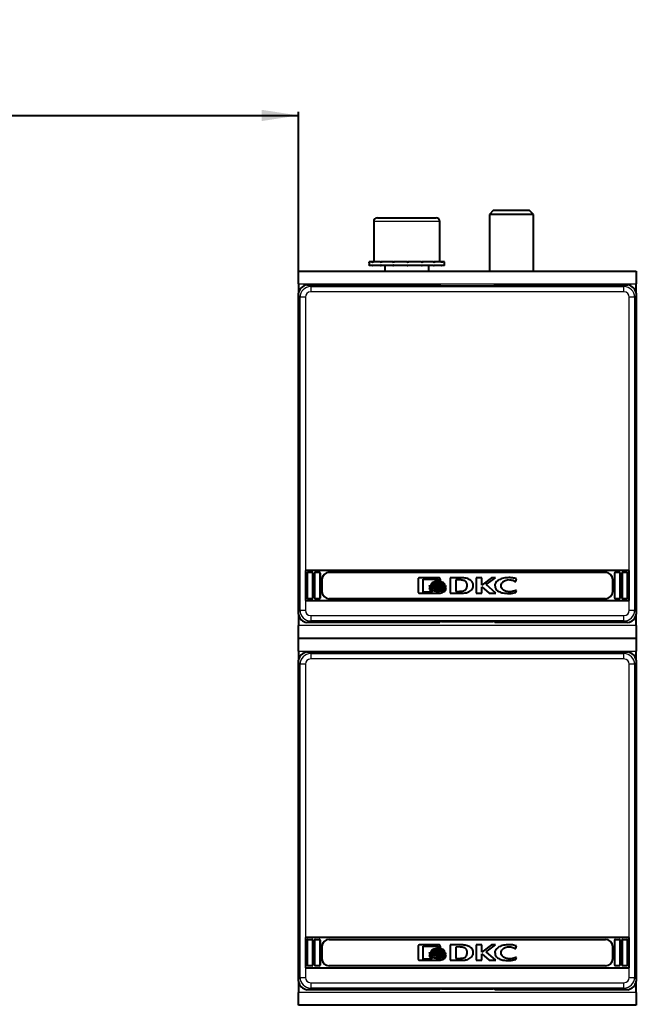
# Model space of a CAD drawing. Header units: millimetres. Extents: x 0 to 3087, y -208 to 600.
# Drawn here: x 1095.5 to 1263.4, y 289.4 to 557.9 of the extents above; entities that cross this region are included whole.
import ezdxf

# ---------------------------------------------------------------- set-up
doc = ezdxf.new("R2010")
doc.units = ezdxf.units.MM
doc.layers.add('FORMAT', color=7, linetype='Continuous')
doc.styles.add('SLDTEXTSTYLE0', font='TXT', dxfattribs={"width": 0.75})
doc.dimstyles.new('SLDDIMSTYLE0', dxfattribs={"dimtxt": 20, "dimasz": 10, "dimexe": 0, "dimexo": 0.0625, "dimgap": 5, "dimtad": 2, "dimdec": 1, "dimrnd": 1e-09, "dimzin": 12, "dimdsep": 46, "dimtxsty": 'SLDTEXTSTYLE0', "dimsah": 1, "dimcen": 0.09, "dimadec": 0, "dimazin": 3, "dimtfac": 1, "dimtofl": 0, "dimtmove": 0, "dimatfit": 3, "dimfxl": 0, "dimfrac": 2, "dimtolj": 1, "dimtzin": 12, "dimarcsym": 0})

# ---------------------------------------------------------------- blocks, each defined once
blk = doc.blocks.new('_D_2')
at = {"layer": 'FORMAT'}
for p, q in [((155.39, 489.4), (155.39, 532.81)), ((155.39, 531.81), (1171.39, 531.81)), ((1171.39, 489.4), (1171.39, 532.81))]:
    blk.add_line(p, q, dxfattribs=at)
for points in [[(155.39, 531.81), (165.39, 530.27), (165.39, 533.34)], [(1171.39, 531.81), (1161.39, 533.34), (1161.39, 530.27)]]:
    blk.add_solid(points, dxfattribs=at)
at = {"layer": 'FORMAT', "insert": (633.83, 557.59), "char_height": 20, "attachment_point": 1, "style": 'SLDTEXTSTYLE0'}
blk.add_mtext('1016', dxfattribs=at)

msp = doc.modelspace()

# ---------------------------------------------------------------- linework, layer by layer
at = {"color": 7, "linetype": 'Continuous', "lineweight": 25}
for p, q in [((1224.46, 505.89), (1223.39, 504.82)), ((1223.39, 504.82), (1223.39, 489.39)), ((1235.39, 504.82), (1223.39, 504.82)), ((1234.31, 505.89), (1224.46, 505.89)), ((1235.39, 504.82), (1234.31, 505.89)), ((1235.39, 489.39), (1235.39, 504.82)), ((1191.89, 502.89), (1191.89, 491.89)), ((1192.89, 503.89), (1201.32, 503.89)), ((1201.32, 503.89), (1208.89, 503.89)), ((1209.89, 491.89), (1209.89, 502.89)), ((1190.64, 491.89), (1190.64, 490.89)), ((1190.64, 491.89), (1190.64, 491.64)), ((1191.45, 491.89), (1190.64, 491.89)), ((1190.64, 491.89), (1190.64, 491.89)), ((1191.45, 491.89), (1191.56, 491.89)), ((1191.56, 491.89), (1191.56, 491.64)), ((1193.71, 491.89), (1191.56, 491.89)), ((1193.71, 491.89), (1193.89, 491.89)), ((1193.89, 491.89), (1193.89, 491.64)), ((1197.06, 491.89), (1193.89, 491.89)), ((1197.06, 491.89), (1197.29, 491.89)), ((1197.29, 491.89), (1197.29, 491.64)), ((1200.99, 491.89), (1197.29, 491.89)), ((1200.99, 491.89), (1201.07, 491.89)), ((1201.19, 491.89), (1201.23, 491.89)), ((1201.23, 491.89), (1201.23, 491.64)), ((1204.9, 491.89), (1201.23, 491.89)), ((1204.9, 491.89), (1205.13, 491.89)), ((1205.13, 491.89), (1205.13, 491.64)), ((1208.2, 491.89), (1205.13, 491.89)), ((1208.2, 491.89), (1208.38, 491.89)), ((1208.38, 491.89), (1208.38, 491.64)), ((1210.39, 491.89), (1208.38, 491.89)), ((1210.39, 491.89), (1210.48, 491.89)), ((1210.48, 491.89), (1210.48, 491.64)), ((1211.14, 491.89), (1210.48, 491.89)), ((1211.14, 490.89), (1211.14, 491.89)), ((1171.39, 485.89), (1171.39, 489.39)), ((1171.39, 489.39), (1263.39, 489.39)), ((1190.64, 490.89), (1190.64, 491.14)), ((1191.45, 490.89), (1190.64, 490.89)), ((1190.64, 490.89), (1190.64, 490.89)), ((1191.45, 490.89), (1191.56, 490.89)), ((1191.56, 490.89), (1191.56, 491.14)), ((1193.71, 490.89), (1191.56, 490.89)), ((1193.71, 490.89), (1193.89, 490.89)), ((1193.89, 490.89), (1193.89, 491.14)), ((1197.06, 490.89), (1193.89, 490.89)), ((1194.89, 490.89), (1194.89, 489.39)), ((1197.06, 490.89), (1197.29, 490.89)), ((1197.29, 490.89), (1197.29, 491.14)), ((1200.99, 490.89), (1197.29, 490.89)), ((1200.99, 490.89), (1201.15, 490.89)), ((1201.15, 490.89), (1201.23, 490.89)), ((1201.23, 490.89), (1201.23, 491.14)), ((1204.9, 490.89), (1201.23, 490.89)), ((1204.9, 490.89), (1205.13, 490.89)), ((1205.13, 490.89), (1205.13, 491.14)), ((1208.2, 490.89), (1205.13, 490.89)), ((1206.89, 489.39), (1206.89, 490.89)), ((1208.2, 490.89), (1208.38, 490.89)), ((1208.38, 490.89), (1208.38, 491.14)), ((1210.39, 490.89), (1208.38, 490.89)), ((1210.39, 490.89), (1210.48, 490.89)), ((1210.48, 490.89), (1210.48, 491.14)), ((1211.14, 490.89), (1210.48, 490.89)), ((1263.39, 489.39), (1263.39, 485.89)), ((1171.39, 485.89), (1171.39, 483.37)), ((1171.39, 482.74), (1171.39, 483.37)), ((1173.66, 485.64), (1174.28, 485.64)), ((1174.28, 485.64), (1209.89, 485.64)), ((1209.89, 485.64), (1209.89, 485.51)), ((1210.39, 485.37), (1224.39, 485.37)), ((1224.89, 485.51), (1224.89, 485.64)), ((1224.89, 485.64), (1260.49, 485.64)), ((1260.49, 485.64), (1261.11, 485.64)), ((1263.39, 483.37), (1263.39, 485.89)), ((1263.39, 483.37), (1263.39, 482.74)), ((1171.39, 396.54), (1171.39, 482.74)), ((1263.39, 482.74), (1263.39, 396.54)), ((1261.48, 407.84), (1173.29, 407.84)), ((1173.29, 407.84), (1173.29, 399.64)), ((1173.79, 400.34), (1173.79, 407.14)), ((1173.99, 407.34), (1175.09, 407.34)), ((1175.29, 407.14), (1175.29, 400.34)), ((1175.79, 400.34), (1175.79, 407.14)), ((1175.99, 407.34), (1177.09, 407.34)), ((1177.29, 407.14), (1177.29, 400.34)), ((1179.79, 407.34), (1254.98, 407.34)), ((1209.64, 405.84), (1204.39, 405.84)), ((1205.37, 405.51), (1209.54, 405.51)), ((1205.37, 401.97), (1205.37, 405.51)), ((1209.54, 405.51), (1209.54, 405.12)), ((1215.53, 405.86), (1212.7, 405.84)), ((1212.7, 405.84), (1212.7, 401.64)), ((1219.81, 405.84), (1219.81, 401.64)), ((1221.3, 405.84), (1219.81, 405.84)), ((1221.3, 403.87), (1221.3, 405.84)), ((1223.97, 405.84), (1221.3, 403.87)), ((1222.56, 403.98), (1225.1, 405.84)), ((1225.1, 405.84), (1223.97, 405.84)), ((1230.56, 404.82), (1230.81, 405.55)), ((1257.48, 407.14), (1257.48, 400.34)), ((1257.68, 407.34), (1258.78, 407.34)), ((1258.98, 400.34), (1258.98, 407.14)), ((1259.48, 407.14), (1259.48, 400.34)), ((1259.68, 407.34), (1260.78, 407.34)), ((1260.98, 400.34), (1260.98, 407.14)), ((1261.48, 399.64), (1261.48, 407.84)), ((1177.79, 402.14), (1177.79, 405.34)), ((1203.96, 405.4), (1203.96, 402.08)), ((1207.11, 403.83), (1207.11, 403.38)), ((1207.11, 403.11), (1207.11, 402.65)), ((1209.54, 405.12), (1210.07, 405.12)), ((1210.07, 405.12), (1210.07, 405.4)), ((1211.56, 403.27), (1211.56, 403.72)), ((1211.56, 402.54), (1211.56, 403.01)), ((1215.32, 405.28), (1214.28, 405.26)), ((1214.28, 405.26), (1214.28, 402.16)), ((1221.32, 403.41), (1223.33, 401.64)), ((1221.32, 401.64), (1221.32, 403.41)), ((1225.16, 401.64), (1222.56, 403.98)), ((1230.37, 404.82), (1230.56, 404.82)), ((1256.98, 402.14), (1256.98, 405.34)), ((1175.09, 400.14), (1173.99, 400.14)), ((1177.09, 400.14), (1175.99, 400.14)), ((1254.98, 400.14), (1179.79, 400.14)), ((1204.39, 401.64), (1209.64, 401.64)), ((1207.83, 401.96), (1205.37, 401.97)), ((1212.7, 401.64), (1215.39, 401.65)), ((1214.28, 402.16), (1215.23, 402.18)), ((1215.39, 401.65), (1215.4, 401.65)), ((1215.4, 401.65), (1215.42, 401.65)), ((1219.81, 401.64), (1221.32, 401.64)), ((1223.33, 401.64), (1225.16, 401.64)), ((1230.55, 401.88), (1230.73, 402.42)), ((1230.73, 402.42), (1230.58, 402.42)), ((1258.78, 400.14), (1257.68, 400.14)), ((1260.78, 400.14), (1259.68, 400.14)), ((1173.29, 399.64), (1261.48, 399.64)), ((1171.39, 395.92), (1171.39, 396.54)), ((1171.39, 395.92), (1171.39, 392.89)), ((1263.39, 396.54), (1263.39, 395.92)), ((1263.39, 392.89), (1263.39, 395.92)), ((1171.39, 389.39), (1171.39, 392.89)), ((1174.28, 393.64), (1173.66, 393.64)), ((1209.89, 393.64), (1174.28, 393.64)), ((1209.89, 393.64), (1209.89, 393.78)), ((1210.39, 393.91), (1224.39, 393.91)), ((1224.89, 393.78), (1224.89, 393.64)), ((1260.49, 393.64), (1224.89, 393.64)), ((1261.11, 393.64), (1260.49, 393.64)), ((1263.39, 392.89), (1263.39, 389.39)), ((1171.39, 385.89), (1171.39, 389.39)), ((1171.39, 389.39), (1263.39, 389.39)), ((1263.39, 389.39), (1263.39, 385.89)), ((1171.39, 385.89), (1171.39, 383.37)), ((1173.66, 385.64), (1174.28, 385.64)), ((1174.28, 385.64), (1209.89, 385.64)), ((1209.89, 385.64), (1209.89, 385.51)), ((1210.39, 385.37), (1224.39, 385.37)), ((1224.89, 385.51), (1224.89, 385.64)), ((1224.89, 385.64), (1260.49, 385.64)), ((1260.49, 385.64), (1261.11, 385.64)), ((1263.39, 383.37), (1263.39, 385.89)), ((1171.39, 382.74), (1171.39, 383.37)), ((1171.39, 296.54), (1171.39, 382.74)), ((1263.39, 383.37), (1263.39, 382.74)), ((1263.39, 382.74), (1263.39, 296.54)), ((1261.48, 307.84), (1173.29, 307.84)), ((1173.29, 307.84), (1173.29, 299.64)), ((1173.79, 300.34), (1173.79, 307.14)), ((1173.99, 307.34), (1175.09, 307.34)), ((1175.29, 307.14), (1175.29, 300.34)), ((1175.79, 300.34), (1175.79, 307.14)), ((1175.99, 307.34), (1177.09, 307.34)), ((1177.29, 307.14), (1177.29, 300.34)), ((1179.79, 307.34), (1254.98, 307.34)), ((1257.48, 307.14), (1257.48, 300.34)), ((1257.68, 307.34), (1258.78, 307.34)), ((1258.98, 300.34), (1258.98, 307.14)), ((1259.48, 307.14), (1259.48, 300.34)), ((1259.68, 307.34), (1260.78, 307.34)), ((1260.98, 300.34), (1260.98, 307.14)), ((1261.48, 299.64), (1261.48, 307.84)), ((1177.79, 302.14), (1177.79, 305.34)), ((1203.96, 305.4), (1203.96, 302.08)), ((1209.64, 305.84), (1204.39, 305.84)), ((1205.37, 305.51), (1209.54, 305.51)), ((1205.37, 301.97), (1205.37, 305.51)), ((1207.11, 303.83), (1207.11, 303.38)), ((1209.54, 305.51), (1209.54, 305.12)), ((1209.54, 305.12), (1210.07, 305.12)), ((1210.07, 305.12), (1210.07, 305.4)), ((1211.56, 303.27), (1211.56, 303.72)), ((1215.53, 305.86), (1212.7, 305.84)), ((1212.7, 305.84), (1212.7, 301.64)), ((1215.32, 305.28), (1214.28, 305.26)), ((1214.28, 305.26), (1214.28, 302.16)), ((1219.81, 305.84), (1219.81, 301.64)), ((1221.3, 305.84), (1219.81, 305.84)), ((1221.3, 303.87), (1221.3, 305.84)), ((1223.97, 305.84), (1221.3, 303.87)), ((1221.32, 303.41), (1223.33, 301.64)), ((1221.32, 301.64), (1221.32, 303.41)), ((1222.56, 303.98), (1225.1, 305.84)), ((1225.16, 301.64), (1222.56, 303.98)), ((1225.1, 305.84), (1223.97, 305.84)), ((1230.37, 304.82), (1230.56, 304.82)), ((1230.56, 304.82), (1230.81, 305.55)), ((1256.98, 302.14), (1256.98, 305.34)), ((1204.39, 301.64), (1209.64, 301.64)), ((1207.83, 301.96), (1205.37, 301.97)), ((1207.11, 303.11), (1207.11, 302.65)), ((1211.56, 302.54), (1211.56, 303.01)), ((1212.7, 301.64), (1215.39, 301.65)), ((1214.28, 302.16), (1215.23, 302.18)), ((1215.39, 301.65), (1215.4, 301.65)), ((1215.4, 301.65), (1215.42, 301.65)), ((1219.81, 301.64), (1221.32, 301.64)), ((1223.33, 301.64), (1225.16, 301.64)), ((1230.55, 301.88), (1230.73, 302.42)), ((1230.73, 302.42), (1230.58, 302.42)), ((1173.29, 299.64), (1261.48, 299.64)), ((1175.09, 300.14), (1173.99, 300.14)), ((1177.09, 300.14), (1175.99, 300.14)), ((1254.98, 300.14), (1179.79, 300.14)), ((1258.78, 300.14), (1257.68, 300.14)), ((1260.78, 300.14), (1259.68, 300.14)), ((1171.39, 295.92), (1171.39, 296.54)), ((1171.39, 295.92), (1171.39, 292.89)), ((1263.39, 296.54), (1263.39, 295.92)), ((1263.39, 292.89), (1263.39, 295.92)), ((1171.39, 289.39), (1171.39, 292.89)), ((1174.28, 293.64), (1173.66, 293.64)), ((1209.89, 293.64), (1174.28, 293.64)), ((1209.89, 293.64), (1209.89, 293.78)), ((1210.39, 293.91), (1224.39, 293.91)), ((1224.89, 293.78), (1224.89, 293.64)), ((1260.49, 293.64), (1224.89, 293.64)), ((1261.11, 293.64), (1260.49, 293.64)), ((1263.39, 292.89), (1263.39, 289.39)), ((1263.39, 289.39), (1171.39, 289.39))]:
    msp.add_line(p, q, dxfattribs=at)
at = {"color": 8, "linetype": 'Continuous', "lineweight": 18}
for p, q in [((1201.38, 502.89), (1191.89, 502.89)), ((1209.89, 502.89), (1201.38, 502.89)), ((1171.39, 485.89), (1263.39, 485.89)), ((1174.28, 485.64), (1174.74, 485.19)), ((1174.74, 485.19), (1174.74, 483.74)), ((1174.74, 485.19), (1260.04, 485.19)), ((1260.04, 483.74), (1174.74, 483.74)), ((1260.04, 485.19), (1260.49, 485.64)), ((1260.04, 483.74), (1260.04, 485.19)), ((1171.84, 482.29), (1171.39, 482.74)), ((1173.29, 482.29), (1171.84, 482.29)), ((1171.84, 396.99), (1171.84, 482.29)), ((1173.29, 482.29), (1173.29, 407.84)), ((1261.48, 407.84), (1261.48, 482.29)), ((1262.93, 482.29), (1261.48, 482.29)), ((1263.39, 482.74), (1262.93, 482.29)), ((1262.93, 482.29), (1262.93, 396.99)), ((1173.79, 400.34), (1173.79, 407.14)), ((1173.79, 407.14), (1173.89, 407.14)), ((1173.79, 407.14), (1173.79, 407.14)), ((1173.89, 407.14), (1173.89, 400.34)), ((1173.99, 407.24), (1173.99, 407.34)), ((1173.99, 407.34), (1175.09, 407.34)), ((1173.99, 407.34), (1173.99, 407.34)), ((1175.09, 407.24), (1173.99, 407.24)), ((1175.09, 407.24), (1175.09, 407.34)), ((1175.09, 407.34), (1175.09, 407.34)), ((1175.19, 400.34), (1175.19, 407.14)), ((1175.19, 407.14), (1175.29, 407.14)), ((1175.29, 407.14), (1175.29, 400.34)), ((1175.29, 407.14), (1175.29, 407.14)), ((1175.79, 407.14), (1175.89, 407.14)), ((1175.79, 400.34), (1175.79, 407.14)), ((1175.79, 407.14), (1175.79, 407.14)), ((1175.89, 407.14), (1175.89, 400.34)), ((1175.99, 407.24), (1175.99, 407.34)), ((1175.99, 407.34), (1177.09, 407.34)), ((1175.99, 407.34), (1175.99, 407.34)), ((1177.09, 407.24), (1175.99, 407.24)), ((1177.09, 407.24), (1177.09, 407.34)), ((1177.09, 407.34), (1177.09, 407.34)), ((1177.19, 400.34), (1177.19, 407.14)), ((1177.19, 407.14), (1177.29, 407.14)), ((1177.29, 407.14), (1177.29, 400.34)), ((1177.29, 407.14), (1177.29, 407.14)), ((1179.79, 407.34), (1254.98, 407.34)), ((1179.79, 407.24), (1179.79, 407.34)), ((1179.79, 407.34), (1179.79, 407.34)), ((1254.98, 407.24), (1179.79, 407.24)), ((1254.98, 407.34), (1254.98, 407.24)), ((1254.98, 407.34), (1254.98, 407.34)), ((1257.49, 407.14), (1257.48, 407.14)), ((1257.49, 400.34), (1257.49, 407.14)), ((1257.49, 407.14), (1257.59, 407.14)), ((1257.59, 407.14), (1257.59, 400.34)), ((1257.68, 407.34), (1257.68, 407.24)), ((1257.68, 407.34), (1258.78, 407.34)), ((1257.68, 407.34), (1257.68, 407.34)), ((1258.78, 407.24), (1257.68, 407.24)), ((1258.78, 407.34), (1258.78, 407.24)), ((1258.78, 407.34), (1258.78, 407.34)), ((1258.88, 400.34), (1258.88, 407.14)), ((1258.88, 407.14), (1258.98, 407.14)), ((1258.98, 407.14), (1258.98, 400.34)), ((1258.98, 407.14), (1258.98, 407.14)), ((1259.49, 407.14), (1259.48, 407.14)), ((1259.49, 400.34), (1259.49, 407.14)), ((1259.59, 407.14), (1259.49, 407.14)), ((1259.59, 407.14), (1259.59, 400.34)), ((1259.68, 407.24), (1259.68, 407.34)), ((1259.68, 407.34), (1260.78, 407.34)), ((1259.68, 407.34), (1259.68, 407.34)), ((1260.78, 407.24), (1259.68, 407.24)), ((1260.78, 407.24), (1260.78, 407.34)), ((1260.78, 407.34), (1260.78, 407.34)), ((1260.88, 400.34), (1260.88, 407.14)), ((1260.98, 407.14), (1260.88, 407.14)), ((1260.98, 407.14), (1260.98, 400.34)), ((1260.98, 407.14), (1260.98, 407.14)), ((1177.79, 402.14), (1177.79, 405.34)), ((1177.89, 405.34), (1177.79, 405.34)), ((1177.79, 405.34), (1177.79, 405.34)), ((1177.89, 405.34), (1177.89, 402.14)), ((1256.88, 402.14), (1256.88, 405.34)), ((1256.98, 405.34), (1256.88, 405.34)), ((1256.98, 405.34), (1256.98, 402.14)), ((1256.98, 405.34), (1256.98, 405.34)), ((1173.79, 400.34), (1173.89, 400.34)), ((1173.79, 400.34), (1173.79, 400.34)), ((1173.99, 400.24), (1175.09, 400.24)), ((1173.99, 400.14), (1173.99, 400.24)), ((1175.09, 400.14), (1173.99, 400.14)), ((1173.99, 400.14), (1173.99, 400.14)), ((1175.09, 400.14), (1175.09, 400.24)), ((1175.09, 400.14), (1175.09, 400.14)), ((1175.19, 400.34), (1175.29, 400.34)), ((1175.29, 400.34), (1175.29, 400.34)), ((1175.79, 400.34), (1175.89, 400.34)), ((1175.79, 400.34), (1175.79, 400.34)), ((1175.99, 400.24), (1177.09, 400.24)), ((1175.99, 400.14), (1175.99, 400.24)), ((1177.09, 400.14), (1175.99, 400.14)), ((1175.99, 400.14), (1175.99, 400.14)), ((1177.09, 400.14), (1177.09, 400.24)), ((1177.09, 400.14), (1177.09, 400.14)), ((1177.19, 400.34), (1177.29, 400.34)), ((1177.29, 400.34), (1177.29, 400.34)), ((1177.89, 402.14), (1177.79, 402.14)), ((1177.79, 402.14), (1177.79, 402.14)), ((1179.79, 400.24), (1254.98, 400.24)), ((1179.79, 400.24), (1179.79, 400.14)), ((1254.98, 400.14), (1179.79, 400.14)), ((1179.79, 400.14), (1179.79, 400.14)), ((1254.98, 400.14), (1254.98, 400.24)), ((1254.98, 400.14), (1254.98, 400.14)), ((1256.98, 402.14), (1256.88, 402.14)), ((1256.98, 402.14), (1256.98, 402.14)), ((1257.48, 400.34), (1257.49, 400.34)), ((1257.49, 400.34), (1257.59, 400.34)), ((1257.68, 400.24), (1258.78, 400.24)), ((1257.68, 400.24), (1257.68, 400.14)), ((1258.78, 400.14), (1257.68, 400.14)), ((1257.68, 400.14), (1257.68, 400.14)), ((1258.78, 400.24), (1258.78, 400.14)), ((1258.78, 400.14), (1258.78, 400.14)), ((1258.88, 400.34), (1258.98, 400.34)), ((1258.98, 400.34), (1258.98, 400.34)), ((1259.48, 400.34), (1259.49, 400.34)), ((1259.59, 400.34), (1259.49, 400.34)), ((1259.68, 400.24), (1260.78, 400.24)), ((1259.68, 400.14), (1259.68, 400.24)), ((1260.78, 400.14), (1259.68, 400.14)), ((1259.68, 400.14), (1259.68, 400.14)), ((1260.78, 400.14), (1260.78, 400.24)), ((1260.78, 400.14), (1260.78, 400.14)), ((1260.98, 400.34), (1260.88, 400.34)), ((1260.98, 400.34), (1260.98, 400.34)), ((1173.29, 399.64), (1173.29, 396.99)), ((1261.48, 396.99), (1261.48, 399.64)), ((1171.39, 396.54), (1171.84, 396.99)), ((1171.84, 396.99), (1173.29, 396.99)), ((1174.74, 395.54), (1260.04, 395.54)), ((1174.74, 395.54), (1174.74, 394.09)), ((1260.04, 394.09), (1260.04, 395.54)), ((1261.48, 396.99), (1262.93, 396.99)), ((1262.93, 396.99), (1263.39, 396.54)), ((1263.39, 392.89), (1171.39, 392.89)), ((1174.74, 394.09), (1174.28, 393.64)), ((1260.04, 394.09), (1174.74, 394.09)), ((1260.49, 393.64), (1260.04, 394.09)), ((1171.39, 385.89), (1263.39, 385.89)), ((1174.28, 385.64), (1174.74, 385.19)), ((1174.74, 385.19), (1174.74, 383.74)), ((1174.74, 385.19), (1260.04, 385.19)), ((1260.04, 385.19), (1260.49, 385.64)), ((1260.04, 383.74), (1260.04, 385.19)), ((1171.84, 382.29), (1171.39, 382.74)), ((1173.29, 382.29), (1171.84, 382.29)), ((1171.84, 296.99), (1171.84, 382.29)), ((1173.29, 382.29), (1173.29, 307.84)), ((1260.04, 383.74), (1174.74, 383.74)), ((1261.48, 307.84), (1261.48, 382.29)), ((1262.93, 382.29), (1261.48, 382.29)), ((1263.39, 382.74), (1262.93, 382.29)), ((1262.93, 382.29), (1262.93, 296.99)), ((1173.79, 307.14), (1173.89, 307.14)), ((1173.79, 300.34), (1173.79, 307.14)), ((1173.79, 307.14), (1173.79, 307.14)), ((1173.89, 307.14), (1173.89, 300.34)), ((1173.99, 307.24), (1173.99, 307.34)), ((1173.99, 307.34), (1175.09, 307.34)), ((1173.99, 307.34), (1173.99, 307.34)), ((1175.09, 307.24), (1173.99, 307.24)), ((1175.09, 307.24), (1175.09, 307.34)), ((1175.09, 307.34), (1175.09, 307.34)), ((1175.19, 300.34), (1175.19, 307.14)), ((1175.19, 307.14), (1175.29, 307.14)), ((1175.29, 307.14), (1175.29, 300.34)), ((1175.29, 307.14), (1175.29, 307.14)), ((1175.79, 300.34), (1175.79, 307.14)), ((1175.79, 307.14), (1175.89, 307.14)), ((1175.79, 307.14), (1175.79, 307.14)), ((1175.89, 307.14), (1175.89, 300.34)), ((1175.99, 307.24), (1175.99, 307.34)), ((1175.99, 307.34), (1177.09, 307.34)), ((1175.99, 307.34), (1175.99, 307.34)), ((1177.09, 307.24), (1175.99, 307.24)), ((1177.09, 307.24), (1177.09, 307.34)), ((1177.09, 307.34), (1177.09, 307.34)), ((1177.19, 300.34), (1177.19, 307.14)), ((1177.19, 307.14), (1177.29, 307.14)), ((1177.29, 307.14), (1177.29, 300.34)), ((1177.29, 307.14), (1177.29, 307.14)), ((1179.79, 307.34), (1254.98, 307.34)), ((1179.79, 307.24), (1179.79, 307.34)), ((1179.79, 307.34), (1179.79, 307.34)), ((1254.98, 307.24), (1179.79, 307.24)), ((1254.98, 307.34), (1254.98, 307.24)), ((1254.98, 307.34), (1254.98, 307.34)), ((1257.49, 307.14), (1257.48, 307.14)), ((1257.49, 300.34), (1257.49, 307.14)), ((1257.49, 307.14), (1257.59, 307.14)), ((1257.59, 307.14), (1257.59, 300.34)), ((1257.68, 307.34), (1257.68, 307.24)), ((1257.68, 307.34), (1258.78, 307.34)), ((1257.68, 307.34), (1257.68, 307.34)), ((1258.78, 307.24), (1257.68, 307.24)), ((1258.78, 307.34), (1258.78, 307.24)), ((1258.78, 307.34), (1258.78, 307.34)), ((1258.88, 300.34), (1258.88, 307.14)), ((1258.88, 307.14), (1258.98, 307.14)), ((1258.98, 307.14), (1258.98, 300.34)), ((1258.98, 307.14), (1258.98, 307.14)), ((1259.49, 307.14), (1259.48, 307.14)), ((1259.49, 300.34), (1259.49, 307.14)), ((1259.59, 307.14), (1259.49, 307.14)), ((1259.59, 307.14), (1259.59, 300.34)), ((1259.68, 307.24), (1259.68, 307.34)), ((1259.68, 307.34), (1260.78, 307.34)), ((1259.68, 307.34), (1259.68, 307.34)), ((1260.78, 307.24), (1259.68, 307.24)), ((1260.78, 307.24), (1260.78, 307.34)), ((1260.78, 307.34), (1260.78, 307.34)), ((1260.88, 300.34), (1260.88, 307.14)), ((1260.98, 307.14), (1260.88, 307.14)), ((1260.98, 307.14), (1260.98, 300.34)), ((1260.98, 307.14), (1260.98, 307.14)), ((1177.79, 302.14), (1177.79, 305.34)), ((1177.89, 305.34), (1177.79, 305.34)), ((1177.79, 305.34), (1177.79, 305.34)), ((1177.89, 305.34), (1177.89, 302.14)), ((1256.88, 302.14), (1256.88, 305.34)), ((1256.98, 305.34), (1256.88, 305.34)), ((1256.98, 305.34), (1256.98, 302.14)), ((1256.98, 305.34), (1256.98, 305.34)), ((1177.89, 302.14), (1177.79, 302.14)), ((1177.79, 302.14), (1177.79, 302.14)), ((1256.98, 302.14), (1256.88, 302.14)), ((1256.98, 302.14), (1256.98, 302.14)), ((1173.29, 299.64), (1173.29, 296.99)), ((1173.79, 300.34), (1173.89, 300.34)), ((1173.79, 300.34), (1173.79, 300.34)), ((1173.99, 300.24), (1175.09, 300.24)), ((1173.99, 300.14), (1173.99, 300.24)), ((1175.09, 300.14), (1173.99, 300.14)), ((1173.99, 300.14), (1173.99, 300.14)), ((1175.09, 300.14), (1175.09, 300.24)), ((1175.09, 300.14), (1175.09, 300.14)), ((1175.19, 300.34), (1175.29, 300.34)), ((1175.29, 300.34), (1175.29, 300.34)), ((1175.79, 300.34), (1175.89, 300.34)), ((1175.79, 300.34), (1175.79, 300.34)), ((1175.99, 300.24), (1177.09, 300.24)), ((1175.99, 300.14), (1175.99, 300.24)), ((1177.09, 300.14), (1175.99, 300.14)), ((1175.99, 300.14), (1175.99, 300.14)), ((1177.09, 300.14), (1177.09, 300.24)), ((1177.09, 300.14), (1177.09, 300.14)), ((1177.19, 300.34), (1177.29, 300.34)), ((1177.29, 300.34), (1177.29, 300.34)), ((1179.79, 300.24), (1254.98, 300.24)), ((1179.79, 300.24), (1179.79, 300.14)), ((1254.98, 300.14), (1179.79, 300.14)), ((1179.79, 300.14), (1179.79, 300.14)), ((1254.98, 300.14), (1254.98, 300.24)), ((1254.98, 300.14), (1254.98, 300.14)), ((1257.48, 300.34), (1257.49, 300.34)), ((1257.49, 300.34), (1257.59, 300.34)), ((1257.68, 300.24), (1258.78, 300.24)), ((1257.68, 300.24), (1257.68, 300.14)), ((1258.78, 300.14), (1257.68, 300.14)), ((1257.68, 300.14), (1257.68, 300.14)), ((1258.78, 300.24), (1258.78, 300.14)), ((1258.78, 300.14), (1258.78, 300.14)), ((1258.88, 300.34), (1258.98, 300.34)), ((1258.98, 300.34), (1258.98, 300.34)), ((1259.48, 300.34), (1259.49, 300.34)), ((1259.59, 300.34), (1259.49, 300.34)), ((1259.68, 300.24), (1260.78, 300.24)), ((1259.68, 300.14), (1259.68, 300.24)), ((1260.78, 300.14), (1259.68, 300.14)), ((1259.68, 300.14), (1259.68, 300.14)), ((1260.78, 300.14), (1260.78, 300.24)), ((1260.78, 300.14), (1260.78, 300.14)), ((1260.98, 300.34), (1260.88, 300.34)), ((1260.98, 300.34), (1260.98, 300.34)), ((1261.48, 296.99), (1261.48, 299.64)), ((1171.39, 296.54), (1171.84, 296.99)), ((1171.84, 296.99), (1173.29, 296.99)), ((1174.74, 295.54), (1260.04, 295.54)), ((1174.74, 295.54), (1174.74, 294.09)), ((1260.04, 294.09), (1260.04, 295.54)), ((1261.48, 296.99), (1262.93, 296.99)), ((1262.93, 296.99), (1263.39, 296.54)), ((1263.39, 292.89), (1171.39, 292.89)), ((1174.74, 294.09), (1174.28, 293.64)), ((1260.04, 294.09), (1174.74, 294.09)), ((1260.49, 293.64), (1260.04, 294.09))]:
    msp.add_line(p, q, dxfattribs=at)
at = {"color": 7, "linetype": 'Continuous', "lineweight": 25}
for centre, radius, start, end in [((1192.89, 502.89), 1, 90, 180), ((1208.89, 502.89), 1, 0, 90), ((1173.99, 407.14), 0.2, 90, 180), ((1175.09, 407.14), 0.2, 360, 90), ((1175.99, 407.14), 0.2, 90, 180), ((1177.09, 407.14), 0.2, 360, 90), ((1179.79, 405.34), 2, 90, 180), ((1254.98, 405.34), 2, 360, 90), ((1257.68, 407.14), 0.2, 90, 180), ((1258.78, 407.14), 0.2, 360, 90), ((1259.68, 407.14), 0.2, 90, 180), ((1260.78, 407.14), 0.2, 0, 90), ((1173.99, 400.34), 0.2, 180, 270), ((1175.09, 400.34), 0.2, 270, 360), ((1175.99, 400.34), 0.2, 180, 270), ((1177.09, 400.34), 0.2, 270, 360), ((1179.79, 402.14), 2, 180, 270), ((1254.98, 402.14), 2, 270, 360), ((1257.68, 400.34), 0.2, 180, 270), ((1258.78, 400.34), 0.2, 270, 360), ((1259.68, 400.34), 0.2, 180, 270), ((1260.78, 400.34), 0.2, 270, 0), ((1173.99, 307.14), 0.2, 90, 180), ((1175.09, 307.14), 0.2, 360, 90), ((1175.99, 307.14), 0.2, 90, 180), ((1177.09, 307.14), 0.2, 360, 90), ((1179.79, 305.34), 2, 90, 180), ((1254.98, 305.34), 2, 360, 90), ((1257.68, 307.14), 0.2, 90, 180), ((1258.78, 307.14), 0.2, 360, 90), ((1259.68, 307.14), 0.2, 90, 180), ((1260.78, 307.14), 0.2, 0, 90), ((1179.79, 302.14), 2, 180, 270), ((1254.98, 302.14), 2, 270, 360), ((1173.99, 300.34), 0.2, 180, 270), ((1175.09, 300.34), 0.2, 270, 360), ((1175.99, 300.34), 0.2, 180, 270), ((1177.09, 300.34), 0.2, 270, 360), ((1257.68, 300.34), 0.2, 180, 270), ((1258.78, 300.34), 0.2, 270, 360), ((1259.68, 300.34), 0.2, 180, 270), ((1260.78, 300.34), 0.2, 270, 0)]:
    msp.add_arc(centre, radius, start, end, dxfattribs=at)
at = {"color": 8, "linetype": 'Continuous', "lineweight": 18}
for centre, radius, start, end in [((1173.99, 407.14), 0.198, 90, 180), ((1173.99, 407.14), 0.0982, 90, 180), ((1175.09, 407.14), 0.198, 360, 90), ((1175.09, 407.14), 0.0982, 0, 90), ((1175.99, 407.14), 0.198, 90, 180), ((1175.99, 407.14), 0.0982, 90, 180), ((1177.09, 407.14), 0.198, 360, 90), ((1177.09, 407.14), 0.0982, 0, 90), ((1179.79, 405.34), 2, 90, 180), ((1179.79, 405.34), 1.9, 90, 180), ((1254.98, 405.34), 2, 360, 90), ((1254.98, 405.34), 1.9, 360, 90), ((1257.68, 407.14), 0.198, 90, 180), ((1257.68, 407.14), 0.0982, 90, 180), ((1258.78, 407.14), 0.198, 360, 90), ((1258.78, 407.14), 0.0982, 360, 90), ((1259.68, 407.14), 0.198, 90, 180), ((1259.68, 407.14), 0.0982, 90, 180), ((1260.78, 407.14), 0.198, 0, 90), ((1260.78, 407.14), 0.0982, 0, 90), ((1173.99, 400.34), 0.198, 180, 270), ((1173.99, 400.34), 0.0982, 180, 270), ((1175.09, 400.34), 0.0982, 270, 0), ((1175.09, 400.34), 0.198, 270, 360), ((1175.99, 400.34), 0.198, 180, 270), ((1175.99, 400.34), 0.0982, 180, 270), ((1177.09, 400.34), 0.0982, 270, 0), ((1177.09, 400.34), 0.198, 270, 360), ((1179.79, 402.14), 2, 180, 270), ((1179.79, 402.14), 1.9, 180, 270), ((1254.98, 402.14), 1.9, 270, 360), ((1254.98, 402.14), 2, 270, 360), ((1257.68, 400.34), 0.198, 180, 270), ((1257.68, 400.34), 0.0982, 180, 270), ((1258.78, 400.34), 0.0982, 270, 360), ((1258.78, 400.34), 0.198, 270, 360), ((1259.68, 400.34), 0.198, 180, 270), ((1259.68, 400.34), 0.0982, 180, 270), ((1260.78, 400.34), 0.0982, 270, 0), ((1260.78, 400.34), 0.198, 270, 0), ((1173.99, 307.14), 0.198, 90, 180), ((1173.99, 307.14), 0.0982, 90, 180), ((1175.09, 307.14), 0.198, 360, 90), ((1175.09, 307.14), 0.0982, 0, 90), ((1175.99, 307.14), 0.198, 90, 180), ((1175.99, 307.14), 0.0982, 90, 180), ((1177.09, 307.14), 0.198, 360, 90), ((1177.09, 307.14), 0.0982, 0, 90), ((1179.79, 305.34), 2, 90, 180), ((1179.79, 305.34), 1.9, 90, 180), ((1254.98, 305.34), 2, 360, 90), ((1254.98, 305.34), 1.9, 360, 90), ((1257.68, 307.14), 0.198, 90, 180), ((1257.68, 307.14), 0.0982, 90, 180), ((1258.78, 307.14), 0.198, 360, 90), ((1258.78, 307.14), 0.0982, 360, 90), ((1259.68, 307.14), 0.198, 90, 180), ((1259.68, 307.14), 0.0982, 90, 180), ((1260.78, 307.14), 0.198, 0, 90), ((1260.78, 307.14), 0.0982, 0, 90), ((1179.79, 302.14), 2, 180, 270), ((1179.79, 302.14), 1.9, 180, 270), ((1254.98, 302.14), 1.9, 270, 360), ((1254.98, 302.14), 2, 270, 360), ((1173.99, 300.34), 0.198, 180, 270), ((1173.99, 300.34), 0.0982, 180, 270), ((1175.09, 300.34), 0.0982, 270, 0), ((1175.09, 300.34), 0.198, 270, 360), ((1175.99, 300.34), 0.198, 180, 270), ((1175.99, 300.34), 0.0982, 180, 270), ((1177.09, 300.34), 0.0982, 270, 0), ((1177.09, 300.34), 0.198, 270, 360), ((1257.68, 300.34), 0.198, 180, 270), ((1257.68, 300.34), 0.0982, 180, 270), ((1258.78, 300.34), 0.0982, 270, 360), ((1258.78, 300.34), 0.198, 270, 360), ((1259.68, 300.34), 0.198, 180, 270), ((1259.68, 300.34), 0.0982, 180, 270), ((1260.78, 300.34), 0.0982, 270, 0), ((1260.78, 300.34), 0.198, 270, 0)]:
    msp.add_arc(centre, radius, start, end, dxfattribs=at)
at = {"color": 7, "linetype": 'Continuous', "lineweight": 25}
for centre, major_axis, ratio, start_param, end_param in [((1174.44, 482.59), (2.27, -2.27), 0.935113, 2.575748, 3.707437), ((1210.39, 485.51), (0.5, 0), 0.267949, 3.141593, 4.712389), ((1224.39, 485.51), (0.5, 0), 0.267949, 4.712389, 6.283185), ((1260.33, 482.59), (-2.27, -2.27), 0.935113, 2.575748, 3.707437), ((1174.44, 396.69), (2.27, 2.27), 0.935113, 2.575748, 3.707437), ((1260.33, 396.69), (-2.27, 2.27), 0.935113, 2.575748, 3.707437), ((1210.39, 393.78), (0.5, 0), 0.267949, 1.570796, 3.141593), ((1224.39, 393.78), (0.5, 0), 0.267949, 0, 1.570796), ((1174.44, 382.59), (2.27, -2.27), 0.935113, 2.575748, 3.707437), ((1210.39, 385.51), (0.5, 0), 0.267949, 3.141593, 4.712389), ((1224.39, 385.51), (0.5, 0), 0.267949, 4.712389, 6.283185), ((1260.33, 382.59), (-2.27, -2.27), 0.935113, 2.575748, 3.707437), ((1174.44, 296.69), (2.27, 2.27), 0.935113, 2.575748, 3.707437), ((1260.33, 296.69), (-2.27, 2.27), 0.935113, 2.575748, 3.707437), ((1210.39, 293.78), (0.5, 0), 0.267949, 1.570796, 3.141593), ((1224.39, 293.78), (0.5, 0), 0.267949, 0, 1.570796)]:
    msp.add_ellipse(centre, major_axis=major_axis, ratio=ratio, start_param=start_param, end_param=end_param, dxfattribs=at)
at = {"color": 8, "linetype": 'Continuous', "lineweight": 18}
for centre, major_axis, ratio, start_param, end_param in [((1174.84, 482.19), (2.13, -2.13), 0.997754, 2.389713, 3.893472), ((1174.84, 482.19), (1.13, -1.13), 0.935113, 2.389713, 3.893472), ((1259.93, 482.19), (2.13, 2.13), 0.997754, 5.531306, 7.035065), ((1259.93, 482.19), (-1.13, -1.13), 0.935113, 2.389713, 3.893472), ((1174.84, 397.1), (2.13, 2.13), 0.997754, 2.389713, 3.893472), ((1174.84, 397.1), (1.13, 1.13), 0.935113, 2.389713, 3.893472), ((1259.93, 397.1), (-1.13, 1.13), 0.935113, 2.389713, 3.893472), ((1259.93, 397.1), (-2.13, 2.13), 0.997754, 2.389713, 3.893472), ((1174.84, 382.19), (2.13, -2.13), 0.997754, 2.389713, 3.893472), ((1259.93, 382.19), (2.13, 2.13), 0.997754, 5.531306, 7.035065), ((1174.84, 382.19), (1.13, -1.13), 0.935113, 2.389713, 3.893472), ((1259.93, 382.19), (-1.13, -1.13), 0.935113, 2.389713, 3.893472), ((1174.84, 297.1), (2.13, 2.13), 0.997754, 2.389713, 3.893472), ((1174.84, 297.1), (1.13, 1.13), 0.935113, 2.389713, 3.893472), ((1259.93, 297.1), (-1.13, 1.13), 0.935113, 2.389713, 3.893472), ((1259.93, 297.1), (-2.13, 2.13), 0.997754, 2.389713, 3.893472)]:
    msp.add_ellipse(centre, major_axis=major_axis, ratio=ratio, start_param=start_param, end_param=end_param, dxfattribs=at)
at = {"color": 7, "linetype": 'Continuous', "lineweight": 25}
for points, knots in [([(1190.64, 491.64), (1190.64, 491.68), (1190.64, 491.75), (1190.64, 491.83), (1190.64, 491.87), (1190.64, 491.89)], [0, 0, 0, 0, 0.499981, 0.749988, 1, 1, 1, 1]), ([(1191.56, 491.64), (1191.54, 491.68), (1191.51, 491.75), (1191.48, 491.83), (1191.46, 491.87), (1191.45, 491.89)], [0, 0, 0, 0, 0.4999808, 0.7499881, 1, 1, 1, 1]), ([(1193.89, 491.64), (1193.86, 491.68), (1193.81, 491.75), (1193.75, 491.83), (1193.72, 491.87), (1193.71, 491.89)], [0, 0, 0, 0, 0.499981, 0.749988, 1, 1, 1, 1]), ([(1197.29, 491.64), (1197.25, 491.68), (1197.19, 491.75), (1197.11, 491.83), (1197.07, 491.87), (1197.06, 491.89)], [0, 0, 0, 0, 0.499981, 0.749988, 1, 1, 1, 1]), ([(1201.23, 491.64), (1201.19, 491.68), (1201.13, 491.75), (1201.05, 491.83), (1201.01, 491.87), (1200.99, 491.89)], [0, 0, 0, 0, 0.499981, 0.749988, 1, 1, 1, 1]), ([(1201.23, 491.64), (1201.22, 491.71), (1201.19, 491.84), (1201.16, 491.88), (1201.15, 491.89)], [0, 0, 0, 0, 0.561794, 1, 1, 1, 1]), ([(1205.13, 491.64), (1205.09, 491.68), (1205.03, 491.75), (1204.96, 491.83), (1204.92, 491.87), (1204.9, 491.89)], [0, 0, 0, 0, 0.499981, 0.749988, 1, 1, 1, 1]), ([(1208.38, 491.64), (1208.35, 491.68), (1208.3, 491.75), (1208.25, 491.83), (1208.22, 491.87), (1208.2, 491.89)], [0, 0, 0, 0, 0.499981, 0.749988, 1, 1, 1, 1]), ([(1210.48, 491.64), (1210.47, 491.68), (1210.45, 491.75), (1210.42, 491.83), (1210.4, 491.87), (1210.39, 491.89)], [0, 0, 0, 0, 0.499981, 0.749988, 1, 1, 1, 1]), ([(1190.64, 490.89), (1190.64, 490.91), (1190.64, 490.95), (1190.64, 491.04), (1190.64, 491.1), (1190.64, 491.14)], [0, 0, 0, 0, 0.25014, 0.50028, 1, 1, 1, 1]), ([(1191.45, 490.89), (1191.46, 490.91), (1191.48, 490.95), (1191.51, 491.04), (1191.54, 491.1), (1191.56, 491.14)], [0, 0, 0, 0, 0.2501401, 0.5002802, 1, 1, 1, 1]), ([(1193.71, 490.89), (1193.72, 490.91), (1193.75, 490.95), (1193.81, 491.04), (1193.86, 491.1), (1193.89, 491.14)], [0, 0, 0, 0, 0.25014, 0.50028, 1, 1, 1, 1]), ([(1197.06, 490.89), (1197.07, 490.91), (1197.11, 490.95), (1197.19, 491.04), (1197.25, 491.1), (1197.29, 491.14)], [0, 0, 0, 0, 0.25014, 0.50028, 1, 1, 1, 1]), ([(1200.99, 490.89), (1201.01, 490.91), (1201.05, 490.95), (1201.13, 491.04), (1201.19, 491.1), (1201.23, 491.14)], [0, 0, 0, 0, 0.25014, 0.50028, 1, 1, 1, 1]), ([(1201.23, 491.14), (1201.22, 491.07), (1201.19, 490.94), (1201.16, 490.91), (1201.15, 490.89)], [0, 0, 0, 0, 0.561794, 1, 1, 1, 1]), ([(1204.9, 490.89), (1204.92, 490.91), (1204.96, 490.95), (1205.03, 491.04), (1205.09, 491.1), (1205.13, 491.14)], [0, 0, 0, 0, 0.25014, 0.50028, 1, 1, 1, 1]), ([(1208.2, 490.89), (1208.22, 490.91), (1208.25, 490.95), (1208.3, 491.04), (1208.35, 491.1), (1208.38, 491.14)], [0, 0, 0, 0, 0.25014, 0.50028, 1, 1, 1, 1]), ([(1210.39, 490.89), (1210.4, 490.91), (1210.42, 490.95), (1210.45, 491.04), (1210.47, 491.1), (1210.48, 491.14)], [0, 0, 0, 0, 0.25014, 0.50028, 1, 1, 1, 1]), ([(1204.39, 405.84), (1204.33, 405.83), (1204.2, 405.82), (1204.06, 405.7), (1203.97, 405.56), (1203.96, 405.45), (1203.96, 405.4)], [0, 0, 0, 0, 0.281303, 0.555629, 0.773878, 1, 1, 1, 1]), ([(1210.07, 405.4), (1210.06, 405.47), (1210.05, 405.6), (1209.93, 405.74), (1209.79, 405.83), (1209.69, 405.84), (1209.64, 405.84)], [0, 0, 0, 0, 0.285248, 0.560563, 0.777151, 1, 1, 1, 1]), ([(1217.89, 405.42), (1217.74, 405.5), (1217.38, 405.67), (1216.58, 405.82), (1215.94, 405.84), (1215.53, 405.86)], [0, 0, 0, 0, 0.216742, 0.489643, 1, 1, 1, 1]), ([(1228.7, 405.9), (1228.2, 405.87), (1227.27, 405.81), (1226.05, 405.37), (1225.28, 404.8), (1224.94, 404.24), (1224.9, 403.94), (1224.89, 403.8)], [0, 0, 0, 0, 0.315674, 0.58952, 0.813199, 0.909026, 1, 1, 1, 1]), ([(1230.81, 405.55), (1230.44, 405.66), (1229.75, 405.86), (1229.04, 405.89), (1228.7, 405.9)], [0, 0, 0, 0, 0.5368, 1, 1, 1, 1]), ([(1209.36, 402.83), (1209.06, 402.84), (1208.51, 402.87), (1207.83, 403.12), (1207.34, 403.43), (1207.18, 403.7), (1207.11, 403.83)], [0, 0, 0, 0, 0.341641, 0.638783, 0.834973, 1, 1, 1, 1]), ([(1207.11, 403.38), (1207.17, 403.27), (1207.29, 403.04), (1207.63, 402.79), (1208.3, 402.46), (1208.91, 402.41), (1209.36, 402.38)], [0, 0, 0, 0, 0.13872, 0.298957, 0.48357, 1, 1, 1, 1]), ([(1209.36, 402.11), (1209.06, 402.13), (1208.51, 402.16), (1207.83, 402.4), (1207.34, 402.71), (1207.18, 402.99), (1207.11, 403.11)], [0, 0, 0, 0, 0.34171, 0.638876, 0.835038, 1, 1, 1, 1]), ([(1209.36, 404.89), (1209.11, 404.87), (1208.64, 404.84), (1208.06, 404.61), (1207.64, 404.32), (1207.49, 404.07), (1207.42, 403.96)], [0, 0, 0, 0, 0.32886, 0.6213684, 0.8224445, 1, 1, 1, 1]), ([(1207.42, 403.96), (1207.44, 403.92), (1207.46, 403.86), (1207.5, 403.81), (1207.51, 403.78)], [0, 0, 0, 0, 0.5566473, 1, 1, 1, 1]), ([(1207.51, 403.78), (1207.62, 403.9), (1207.85, 404.17), (1208.49, 404.47), (1209.02, 404.52), (1209.36, 404.55)], [0, 0, 0, 0, 0.235625, 0.507433, 1, 1, 1, 1]), ([(1209.36, 404.35), (1208.96, 404.31), (1208.43, 404.26), (1207.86, 403.94), (1207.68, 403.77), (1207.59, 403.68)], [0, 0, 0, 0, 0.6070991, 0.8137809, 1, 1, 1, 1]), ([(1207.59, 403.68), (1207.62, 403.65), (1207.68, 403.59), (1207.74, 403.54), (1207.77, 403.52)], [0, 0, 0, 0, 0.548878, 1, 1, 1, 1]), ([(1207.77, 403.52), (1208.03, 403.67), (1208.52, 403.96), (1209.09, 403.99), (1209.36, 404.01)], [0, 0, 0, 0, 0.521089, 1, 1, 1, 1]), ([(1209.36, 403.79), (1209.06, 403.77), (1208.56, 403.74), (1208.12, 403.51), (1207.93, 403.42)], [0, 0, 0, 0, 0.5915708, 1, 1, 1, 1]), ([(1207.93, 403.42), (1208, 403.38), (1208.12, 403.32), (1208.25, 403.28), (1208.31, 403.26)], [0, 0, 0, 0, 0.541848, 1, 1, 1, 1]), ([(1208.31, 403.26), (1208.49, 403.32), (1208.84, 403.43), (1209.19, 403.44), (1209.36, 403.45)], [0, 0, 0, 0, 0.540329, 1, 1, 1, 1]), ([(1211.31, 403.92), (1211.26, 404.02), (1211.15, 404.24), (1210.85, 404.49), (1210.28, 404.8), (1209.75, 404.85), (1209.36, 404.89)], [0, 0, 0, 0, 0.149079, 0.314363, 0.498773, 1, 1, 1, 1]), ([(1209.36, 404.55), (1209.58, 404.54), (1210.01, 404.51), (1210.55, 404.32), (1210.96, 404.08), (1211.13, 403.87), (1211.21, 403.77)], [0, 0, 0, 0, 0.322978, 0.614423, 0.818337, 1, 1, 1, 1]), ([(1211.13, 403.67), (1211.02, 403.78), (1210.78, 404.01), (1210.17, 404.28), (1209.68, 404.32), (1209.36, 404.35)], [0, 0, 0, 0, 0.2395414, 0.512395, 1, 1, 1, 1]), ([(1209.36, 404.01), (1209.7, 403.98), (1210.27, 403.94), (1210.75, 403.64), (1210.94, 403.52)], [0, 0, 0, 0, 0.598426, 1, 1, 1, 1]), ([(1210.78, 403.42), (1210.54, 403.53), (1210.09, 403.75), (1209.59, 403.78), (1209.36, 403.79)], [0, 0, 0, 0, 0.528395, 1, 1, 1, 1]), ([(1211.56, 403.72), (1211.49, 403.63), (1211.35, 403.42), (1211.01, 403.19), (1210.36, 402.9), (1209.78, 402.86), (1209.36, 402.83)], [0, 0, 0, 0, 0.141525, 0.304329, 0.489562, 1, 1, 1, 1]), ([(1209.36, 403.45), (1209.56, 403.44), (1209.92, 403.42), (1210.26, 403.31), (1210.4, 403.26)], [0, 0, 0, 0, 0.579402, 1, 1, 1, 1]), ([(1209.36, 402.38), (1209.64, 402.39), (1210.16, 402.42), (1210.81, 402.64), (1211.3, 402.91), (1211.48, 403.16), (1211.56, 403.27)], [0, 0, 0, 0, 0.33644, 0.632575, 0.831337, 1, 1, 1, 1]), ([(1211.56, 403.01), (1211.49, 402.91), (1211.35, 402.71), (1211.01, 402.48), (1210.36, 402.19), (1209.78, 402.14), (1209.36, 402.11)], [0, 0, 0, 0, 0.141571, 0.304387, 0.489612, 1, 1, 1, 1]), ([(1210.4, 403.26), (1210.47, 403.29), (1210.6, 403.33), (1210.73, 403.39), (1210.78, 403.42)], [0, 0, 0, 0, 0.575396, 1, 1, 1, 1]), ([(1210.94, 403.52), (1210.98, 403.54), (1211.05, 403.59), (1211.11, 403.65), (1211.13, 403.67)], [0, 0, 0, 0, 0.569699, 1, 1, 1, 1]), ([(1211.21, 403.77), (1211.23, 403.8), (1211.27, 403.84), (1211.3, 403.9), (1211.31, 403.92)], [0, 0, 0, 0, 0.564632, 1, 1, 1, 1]), ([(1215.23, 402.18), (1215.51, 402.18), (1216.02, 402.19), (1216.63, 402.35), (1217, 402.62), (1217.19, 402.91), (1217.31, 403.3), (1217.32, 403.59), (1217.33, 403.75)], [0, 0, 0, 0, 0.274676, 0.503042, 0.607381, 0.716579, 0.843412, 1, 1, 1, 1]), ([(1215.98, 405.22), (1215.85, 405.23), (1215.63, 405.26), (1215.41, 405.27), (1215.32, 405.28)], [0, 0, 0, 0, 0.586635, 1, 1, 1, 1]), ([(1217.33, 403.75), (1217.32, 403.88), (1217.32, 404.12), (1217.25, 404.45), (1217.12, 404.71), (1216.89, 404.94), (1216.49, 405.11), (1216.16, 405.18), (1215.98, 405.22)], [0, 0, 0, 0, 0.176808, 0.319231, 0.43938, 0.552395, 0.749205, 1, 1, 1, 1]), ([(1217.17, 401.79), (1217.39, 401.86), (1217.81, 401.99), (1218.34, 402.35), (1218.74, 402.81), (1218.97, 403.33), (1219.03, 403.89), (1218.87, 404.47), (1218.49, 405.01), (1218.1, 405.28), (1217.89, 405.42)], [0, 0, 0, 0, 0.138091, 0.265455, 0.384013, 0.496103, 0.605759, 0.71979, 0.847662, 1, 1, 1, 1]), ([(1224.89, 403.8), (1224.91, 403.58), (1224.94, 403.14), (1225.32, 402.53), (1226.04, 402), (1227.2, 401.64), (1228.14, 401.6), (1228.69, 401.59)], [0, 0, 0, 0, 0.130532, 0.266031, 0.423997, 0.666819, 1, 1, 1, 1]), ([(1226.56, 403.7), (1226.58, 403.86), (1226.62, 404.2), (1226.92, 404.64), (1227.38, 405.02), (1228, 405.29), (1228.49, 405.33), (1228.74, 405.35)], [0, 0, 0, 0, 0.165415, 0.334737, 0.516014, 0.747902, 1, 1, 1, 1]), ([(1228.74, 402.04), (1228.42, 402.07), (1227.81, 402.13), (1227.1, 402.55), (1226.65, 403.1), (1226.59, 403.5), (1226.56, 403.7)], [0, 0, 0, 0, 0.317455, 0.60205, 0.80504, 1, 1, 1, 1]), ([(1228.74, 405.35), (1229.08, 405.32), (1229.67, 405.27), (1230.16, 404.95), (1230.37, 404.82)], [0, 0, 0, 0, 0.579608, 1, 1, 1, 1]), ([(1203.96, 402.08), (1203.97, 402.01), (1203.98, 401.89), (1204.1, 401.74), (1204.24, 401.65), (1204.34, 401.64), (1204.39, 401.64)], [0, 0, 0, 0, 0.285197, 0.560428, 0.777044, 1, 1, 1, 1]), ([(1207.11, 402.65), (1207.14, 402.57), (1207.22, 402.41), (1207.46, 402.17), (1207.69, 402.04), (1207.83, 401.96)], [0, 0, 0, 0, 0.244932, 0.514807, 1, 1, 1, 1]), ([(1209.64, 401.64), (1209.85, 401.66), (1210.29, 401.71), (1210.84, 401.95), (1211.3, 402.21), (1211.48, 402.44), (1211.56, 402.54)], [0, 0, 0, 0, 0.289383, 0.600301, 0.822929, 1, 1, 1, 1]), ([(1215.42, 401.65), (1215.52, 401.66), (1215.75, 401.66), (1215.97, 401.67), (1216.08, 401.67)], [0, 0, 0, 0, 0.486421, 1, 1, 1, 1]), ([(1216.08, 401.67), (1216.28, 401.68), (1216.65, 401.7), (1217.01, 401.76), (1217.17, 401.79)], [0, 0, 0, 0, 0.55183, 1, 1, 1, 1]), ([(1228.69, 401.59), (1229.05, 401.6), (1229.68, 401.63), (1230.29, 401.8), (1230.55, 401.88)], [0, 0, 0, 0, 0.577653, 1, 1, 1, 1]), ([(1230.58, 402.42), (1230.25, 402.3), (1229.66, 402.08), (1229.03, 402.05), (1228.74, 402.04)], [0, 0, 0, 0, 0.5476433, 1, 1, 1, 1]), ([(1204.39, 305.84), (1204.33, 305.83), (1204.2, 305.82), (1204.06, 305.7), (1203.97, 305.56), (1203.96, 305.45), (1203.96, 305.4)], [0, 0, 0, 0, 0.281303, 0.555629, 0.773878, 1, 1, 1, 1]), ([(1209.36, 302.83), (1209.06, 302.84), (1208.51, 302.87), (1207.83, 303.12), (1207.34, 303.43), (1207.18, 303.7), (1207.11, 303.83)], [0, 0, 0, 0, 0.341641, 0.638783, 0.834973, 1, 1, 1, 1]), ([(1209.36, 304.89), (1209.11, 304.87), (1208.64, 304.84), (1208.06, 304.61), (1207.64, 304.32), (1207.49, 304.07), (1207.42, 303.96)], [0, 0, 0, 0, 0.32886, 0.6213684, 0.8224445, 1, 1, 1, 1]), ([(1207.42, 303.96), (1207.44, 303.92), (1207.46, 303.86), (1207.5, 303.81), (1207.51, 303.78)], [0, 0, 0, 0, 0.5566473, 1, 1, 1, 1]), ([(1207.51, 303.78), (1207.62, 303.9), (1207.85, 304.17), (1208.49, 304.47), (1209.02, 304.52), (1209.36, 304.55)], [0, 0, 0, 0, 0.235625, 0.507433, 1, 1, 1, 1]), ([(1209.36, 304.35), (1208.96, 304.31), (1208.43, 304.26), (1207.86, 303.94), (1207.68, 303.77), (1207.59, 303.68)], [0, 0, 0, 0, 0.6070991, 0.8137809, 1, 1, 1, 1]), ([(1207.59, 303.68), (1207.62, 303.65), (1207.68, 303.59), (1207.74, 303.54), (1207.77, 303.52)], [0, 0, 0, 0, 0.548878, 1, 1, 1, 1]), ([(1207.77, 303.52), (1208.03, 303.67), (1208.52, 303.96), (1209.09, 303.99), (1209.36, 304.01)], [0, 0, 0, 0, 0.521089, 1, 1, 1, 1]), ([(1209.36, 303.79), (1209.06, 303.77), (1208.56, 303.74), (1208.12, 303.51), (1207.93, 303.42)], [0, 0, 0, 0, 0.5915708, 1, 1, 1, 1]), ([(1207.93, 303.42), (1208, 303.38), (1208.12, 303.32), (1208.25, 303.28), (1208.31, 303.26)], [0, 0, 0, 0, 0.541848, 1, 1, 1, 1]), ([(1208.31, 303.26), (1208.49, 303.32), (1208.84, 303.43), (1209.19, 303.44), (1209.36, 303.45)], [0, 0, 0, 0, 0.540329, 1, 1, 1, 1]), ([(1211.31, 303.92), (1211.26, 304.02), (1211.15, 304.24), (1210.85, 304.49), (1210.28, 304.8), (1209.75, 304.85), (1209.36, 304.89)], [0, 0, 0, 0, 0.149079, 0.314363, 0.498773, 1, 1, 1, 1]), ([(1209.36, 304.55), (1209.58, 304.54), (1210.01, 304.51), (1210.55, 304.32), (1210.96, 304.08), (1211.13, 303.87), (1211.21, 303.77)], [0, 0, 0, 0, 0.322978, 0.614423, 0.818337, 1, 1, 1, 1]), ([(1211.13, 303.67), (1211.02, 303.78), (1210.78, 304.01), (1210.17, 304.28), (1209.68, 304.32), (1209.36, 304.35)], [0, 0, 0, 0, 0.2395414, 0.512395, 1, 1, 1, 1]), ([(1209.36, 304.01), (1209.7, 303.98), (1210.27, 303.94), (1210.75, 303.64), (1210.94, 303.52)], [0, 0, 0, 0, 0.598426, 1, 1, 1, 1]), ([(1210.78, 303.42), (1210.54, 303.53), (1210.09, 303.75), (1209.59, 303.78), (1209.36, 303.79)], [0, 0, 0, 0, 0.528395, 1, 1, 1, 1]), ([(1211.56, 303.72), (1211.49, 303.63), (1211.35, 303.42), (1211.01, 303.19), (1210.36, 302.9), (1209.78, 302.86), (1209.36, 302.83)], [0, 0, 0, 0, 0.141525, 0.304329, 0.489562, 1, 1, 1, 1]), ([(1209.36, 303.45), (1209.56, 303.44), (1209.92, 303.42), (1210.26, 303.31), (1210.4, 303.26)], [0, 0, 0, 0, 0.579402, 1, 1, 1, 1]), ([(1210.07, 305.4), (1210.06, 305.47), (1210.05, 305.6), (1209.93, 305.74), (1209.79, 305.83), (1209.69, 305.84), (1209.64, 305.84)], [0, 0, 0, 0, 0.285248, 0.560563, 0.777151, 1, 1, 1, 1]), ([(1210.4, 303.26), (1210.47, 303.29), (1210.6, 303.33), (1210.73, 303.39), (1210.78, 303.42)], [0, 0, 0, 0, 0.575396, 1, 1, 1, 1]), ([(1210.94, 303.52), (1210.98, 303.54), (1211.05, 303.59), (1211.11, 303.65), (1211.13, 303.67)], [0, 0, 0, 0, 0.569699, 1, 1, 1, 1]), ([(1211.21, 303.77), (1211.23, 303.8), (1211.27, 303.84), (1211.3, 303.9), (1211.31, 303.92)], [0, 0, 0, 0, 0.564632, 1, 1, 1, 1]), ([(1215.23, 302.18), (1215.51, 302.18), (1216.02, 302.19), (1216.63, 302.35), (1217, 302.62), (1217.19, 302.91), (1217.31, 303.3), (1217.32, 303.59), (1217.33, 303.75)], [0, 0, 0, 0, 0.2746758, 0.503042, 0.6073811, 0.7165791, 0.8434118, 1, 1, 1, 1]), ([(1215.98, 305.22), (1215.85, 305.23), (1215.63, 305.26), (1215.41, 305.27), (1215.32, 305.28)], [0, 0, 0, 0, 0.586635, 1, 1, 1, 1]), ([(1217.89, 305.42), (1217.74, 305.5), (1217.38, 305.67), (1216.58, 305.82), (1215.94, 305.84), (1215.53, 305.86)], [0, 0, 0, 0, 0.216742, 0.489643, 1, 1, 1, 1]), ([(1217.33, 303.75), (1217.32, 303.88), (1217.32, 304.12), (1217.25, 304.45), (1217.12, 304.71), (1216.89, 304.94), (1216.49, 305.11), (1216.16, 305.18), (1215.98, 305.22)], [0, 0, 0, 0, 0.176808, 0.319231, 0.43938, 0.552395, 0.749205, 1, 1, 1, 1]), ([(1217.17, 301.79), (1217.39, 301.86), (1217.81, 301.99), (1218.34, 302.35), (1218.74, 302.81), (1218.97, 303.33), (1219.03, 303.89), (1218.87, 304.47), (1218.49, 305.01), (1218.1, 305.28), (1217.89, 305.42)], [0, 0, 0, 0, 0.138091, 0.265455, 0.384013, 0.496103, 0.605759, 0.71979, 0.847662, 1, 1, 1, 1]), ([(1228.7, 305.9), (1228.2, 305.87), (1227.27, 305.81), (1226.05, 305.37), (1225.28, 304.8), (1224.94, 304.24), (1224.9, 303.94), (1224.89, 303.8)], [0, 0, 0, 0, 0.3156741, 0.5895198, 0.8131992, 0.9090264, 1, 1, 1, 1]), ([(1224.89, 303.8), (1224.91, 303.58), (1224.94, 303.14), (1225.32, 302.53), (1226.04, 302), (1227.2, 301.64), (1228.14, 301.6), (1228.69, 301.59)], [0, 0, 0, 0, 0.130532, 0.266031, 0.423997, 0.666819, 1, 1, 1, 1]), ([(1226.56, 303.7), (1226.58, 303.86), (1226.62, 304.2), (1226.92, 304.64), (1227.38, 305.02), (1228, 305.29), (1228.49, 305.33), (1228.74, 305.35)], [0, 0, 0, 0, 0.165415, 0.334737, 0.516014, 0.747902, 1, 1, 1, 1]), ([(1228.74, 302.04), (1228.42, 302.07), (1227.81, 302.13), (1227.1, 302.55), (1226.65, 303.1), (1226.59, 303.5), (1226.56, 303.7)], [0, 0, 0, 0, 0.317455, 0.60205, 0.80504, 1, 1, 1, 1]), ([(1230.81, 305.55), (1230.44, 305.66), (1229.75, 305.86), (1229.04, 305.89), (1228.7, 305.9)], [0, 0, 0, 0, 0.5368, 1, 1, 1, 1]), ([(1228.74, 305.35), (1229.08, 305.32), (1229.67, 305.27), (1230.16, 304.95), (1230.37, 304.82)], [0, 0, 0, 0, 0.579608, 1, 1, 1, 1]), ([(1203.96, 302.08), (1203.97, 302.01), (1203.98, 301.89), (1204.1, 301.74), (1204.24, 301.65), (1204.34, 301.64), (1204.39, 301.64)], [0, 0, 0, 0, 0.285197, 0.560428, 0.777044, 1, 1, 1, 1]), ([(1207.11, 303.38), (1207.17, 303.27), (1207.29, 303.04), (1207.63, 302.79), (1208.3, 302.46), (1208.91, 302.41), (1209.36, 302.38)], [0, 0, 0, 0, 0.13872, 0.298957, 0.48357, 1, 1, 1, 1]), ([(1209.36, 302.11), (1209.06, 302.13), (1208.51, 302.16), (1207.83, 302.4), (1207.34, 302.71), (1207.18, 302.99), (1207.11, 303.11)], [0, 0, 0, 0, 0.34171, 0.638876, 0.835038, 1, 1, 1, 1]), ([(1207.11, 302.65), (1207.14, 302.57), (1207.22, 302.41), (1207.46, 302.17), (1207.69, 302.04), (1207.83, 301.96)], [0, 0, 0, 0, 0.244932, 0.514807, 1, 1, 1, 1]), ([(1209.36, 302.38), (1209.64, 302.39), (1210.16, 302.42), (1210.81, 302.64), (1211.3, 302.91), (1211.48, 303.16), (1211.56, 303.27)], [0, 0, 0, 0, 0.33644, 0.632575, 0.831337, 1, 1, 1, 1]), ([(1211.56, 303.01), (1211.49, 302.91), (1211.35, 302.71), (1211.01, 302.48), (1210.36, 302.19), (1209.78, 302.14), (1209.36, 302.11)], [0, 0, 0, 0, 0.141571, 0.304387, 0.489612, 1, 1, 1, 1]), ([(1209.64, 301.64), (1209.85, 301.66), (1210.29, 301.71), (1210.84, 301.95), (1211.3, 302.21), (1211.48, 302.44), (1211.56, 302.54)], [0, 0, 0, 0, 0.289383, 0.600301, 0.822929, 1, 1, 1, 1]), ([(1215.42, 301.65), (1215.52, 301.66), (1215.75, 301.66), (1215.97, 301.67), (1216.08, 301.67)], [0, 0, 0, 0, 0.486421, 1, 1, 1, 1]), ([(1216.08, 301.67), (1216.28, 301.68), (1216.65, 301.7), (1217.01, 301.76), (1217.17, 301.79)], [0, 0, 0, 0, 0.55183, 1, 1, 1, 1]), ([(1228.69, 301.59), (1229.05, 301.6), (1229.68, 301.63), (1230.29, 301.8), (1230.55, 301.88)], [0, 0, 0, 0, 0.577653, 1, 1, 1, 1]), ([(1230.58, 302.42), (1230.25, 302.3), (1229.66, 302.08), (1229.03, 302.05), (1228.74, 302.04)], [0, 0, 0, 0, 0.5476433, 1, 1, 1, 1])]:
    msp.add_open_spline(points, degree=3, knots=knots, dxfattribs=at)

# ---------------------------------------------------------------- dimensions: what is measured, and where the dimension line sits
at = {"layer": 'FORMAT'}
dim = msp.add_linear_dim(base=(1171.39, 531.81), p1=(155.39, 489.39), p2=(1171.39, 489.39), angle=0, dimstyle='SLDDIMSTYLE0', dxfattribs=at)
dim.commit()
dim.dimension.update_dxf_attribs({"geometry": '_D_2', "text_midpoint": (663.39, 531.81), "dimtype": 160})

doc.saveas('drawing.dxf')
